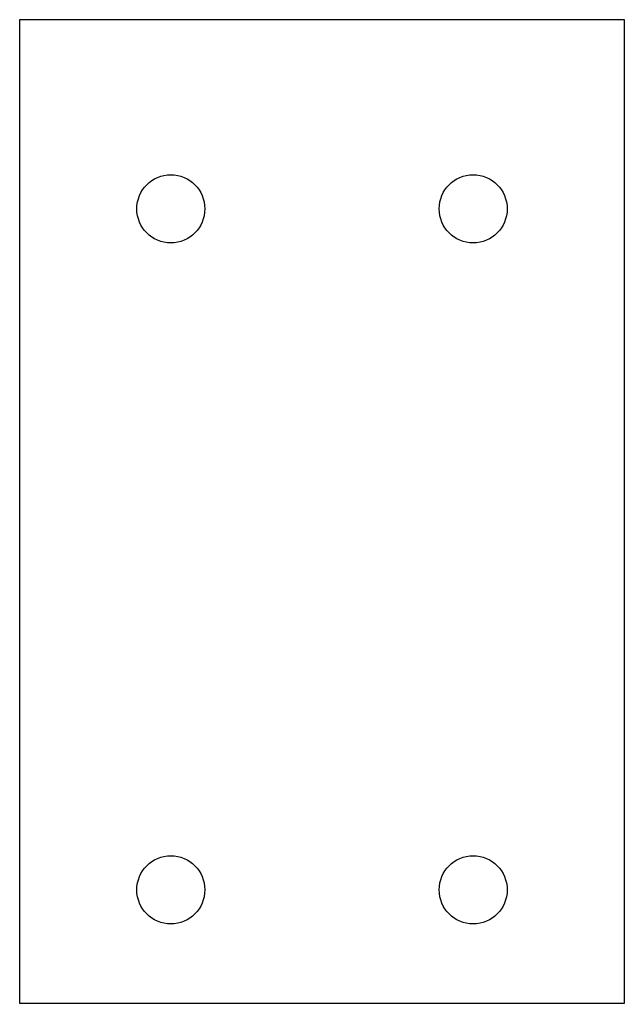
# Model space of a CAD drawing. Header units: millimetres. Extents: x 0 to 80, y 0 to 130.
import ezdxf

# ---------------------------------------------------------------- set-up
doc = ezdxf.new("R2010")
doc.units = ezdxf.units.MM
doc.layers.add('CUT_HOLES', color=7, linetype='Continuous')
doc.layers.add('CUT_OUTER', color=7, linetype='Continuous')

msp = doc.modelspace()

# ---------------------------------------------------------------- linework, layer by layer
at = {"layer": 'CUT_HOLES'}
for centre in [(20, 105), (60, 105), (20, 15), (60, 15)]:
    msp.add_circle(centre, 4.5, dxfattribs=at)
at = {"layer": 'CUT_OUTER'}
msp.add_lwpolyline([(0, 0), (80, 0), (80, 130), (0, 130)], close=True, dxfattribs=at)

doc.saveas('drawing.dxf')
